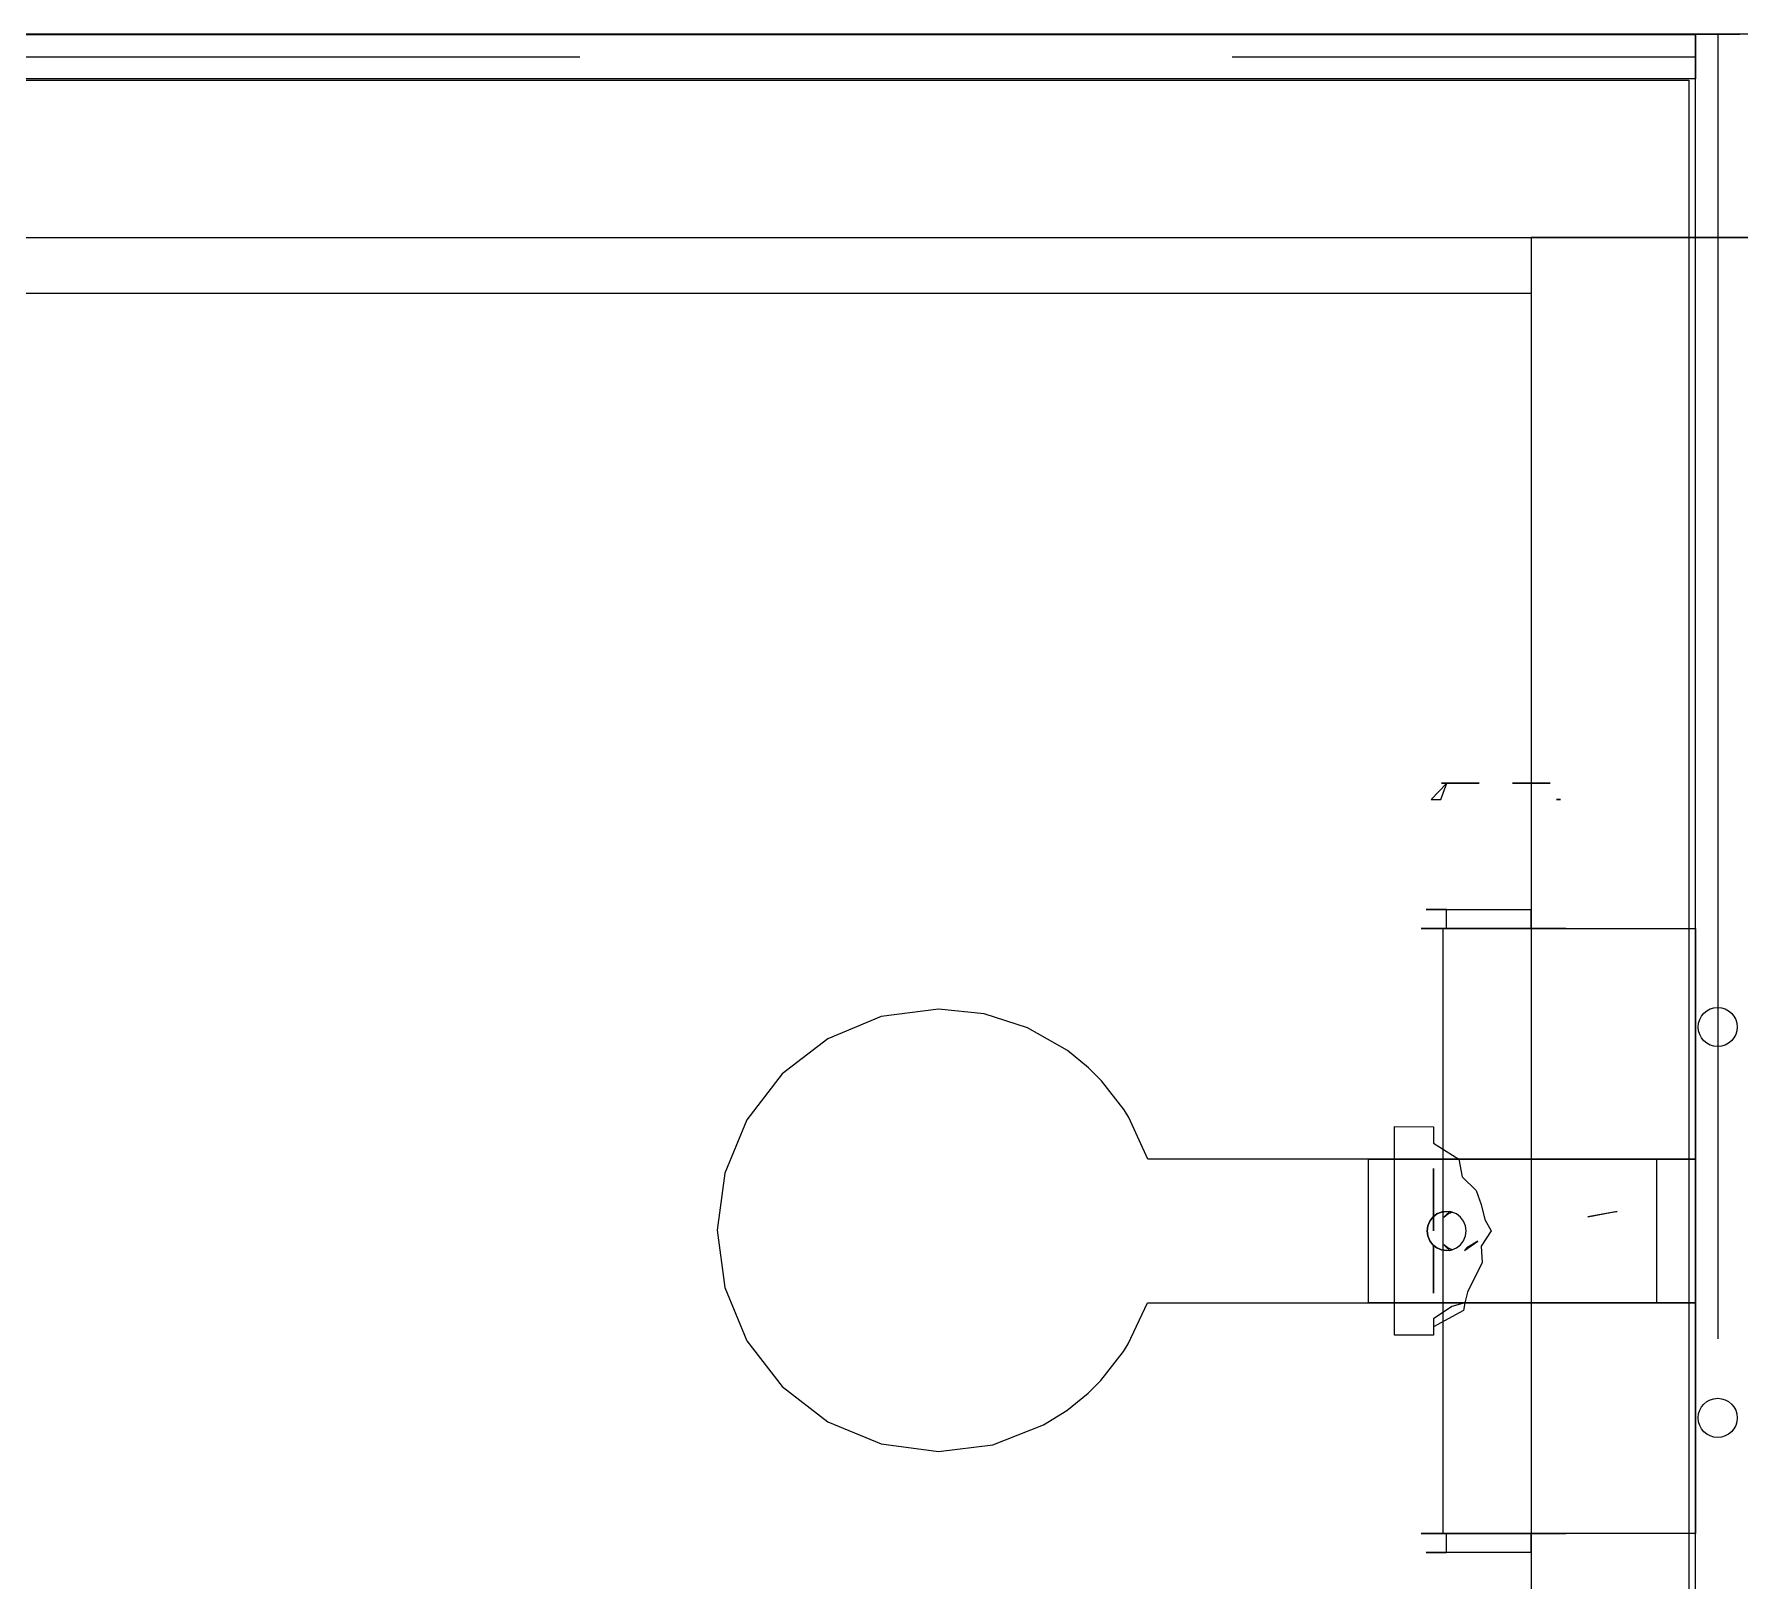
# Model space of a CAD drawing. Extents: x -23.2 to 18.8, y -18.4 to 11.3.
# Drawn here: x -2.96 to -2.307, y -1.891 to -1.299 of the extents above; entities that cross this region are included whole.
import ezdxf

# ---------------------------------------------------------------- set-up
doc = ezdxf.new("R2010")
doc.units = 0
doc.linetypes.add('Dashed', pattern=[0.75, 0.5, -0.25])
for name, color, linetype in [('EJE_MUROS', 8, 'Continuous'), ('FLOWTERMINAL', 8, 'Continuous'), ('LOSAS', 3, 'Continuous'), ('MUROS', 7, 'Continuous'), ('VIGAS', 5, 'Continuous')]:
    doc.layers.add(name, color=color, linetype=linetype)

msp = doc.modelspace()

# ---------------------------------------------------------------- linework, layer by layer
at = {"layer": 'EJE_MUROS', "linetype": 'Dashed'}
for p, q in [((-2.31509, -1.29858), (-2.31509, -4.24623)), ((-4.75116, -1.30724), (-2.32359, -1.30724))]:
    msp.add_line(p, q, dxfattribs=at)
at = {"layer": 'FLOWTERMINAL'}
for p, q in [((-2.4189, -1.58558, 4.71718), (-2.42487, -1.59186, 4.71108)), ((-2.4189, -1.58558, 4.71718), (-2.42487, -1.59186, 4.71108)), ((-2.4189, -1.58558, 4.71718), (-2.42487, -1.59186, 4.71108)), ((-2.4189, -1.58558, 4.71718), (-2.42487, -1.59186, 4.71108)), ((-2.42123, -1.59186, 4.72326), (-2.4189, -1.58558, 4.71718)), ((-2.42123, -1.59186, 4.72326), (-2.4189, -1.58558, 4.71718)), ((-2.42123, -1.59186, 4.72326), (-2.4189, -1.58558, 4.71718)), ((-2.42123, -1.59186, 4.72326), (-2.4189, -1.58558, 4.71718)), ((-2.41692, -1.58558, 4.69887), (-2.42088, -1.58558, 4.71108)), ((-2.42088, -1.58558, 4.71108), (-2.4189, -1.58558, 4.70497)), ((-2.4189, -1.58558, 4.70497), (-2.41692, -1.58558, 4.69887)), ((-2.41172, -1.58558, 4.72706), (-2.41692, -1.58558, 4.72329)), ((-2.41692, -1.58558, 4.72329), (-2.40653, -1.58558, 4.73083)), ((-2.40653, -1.58558, 4.73083), (-2.41172, -1.58558, 4.72706)), ((-2.39369, -1.58558, 4.69132), (-2.3885, -1.58558, 4.69509)), ((-2.3833, -1.58558, 4.69887), (-2.39369, -1.58558, 4.69132)), ((-2.3885, -1.58558, 4.69509), (-2.3833, -1.58558, 4.69887)), ((-2.37934, -1.58558, 4.71108), (-2.3833, -1.58558, 4.69887)), ((-2.3833, -1.58558, 4.69887), (-2.38132, -1.58558, 4.70497)), ((-2.38132, -1.58558, 4.70497), (-2.37934, -1.58558, 4.71108)), ((-2.42487, -1.59186, 4.71108), (-2.42338, -1.59186, 4.71954)), ((-2.42487, -1.59186, 4.71108), (-2.42338, -1.59186, 4.71954)), ((-2.42487, -1.59186, 4.71108), (-2.42338, -1.59186, 4.71954)), ((-2.42487, -1.59186, 4.71108), (-2.42338, -1.59186, 4.71954)), ((-2.42338, -1.59186, 4.71954), (-2.42123, -1.59186, 4.72326)), ((-2.42338, -1.59186, 4.71954), (-2.42123, -1.59186, 4.72326)), ((-2.42338, -1.59186, 4.71954), (-2.42123, -1.59186, 4.72326)), ((-2.42338, -1.59186, 4.71954), (-2.42123, -1.59186, 4.72326)), ((-2.37633, -1.59186, 4.70553), (-2.37684, -1.59186, 4.70261)), ((-2.37684, -1.59186, 4.70261), (-2.3761, -1.59186, 4.70684)), ((-2.37535, -1.59186, 4.71108), (-2.37633, -1.59186, 4.70553)), ((-2.3761, -1.59186, 4.70684), (-2.37535, -1.59186, 4.71108)), ((-2.42596, -1.63402, 4.70415), (-2.42687, -1.63402, 4.71108)), ((-2.42687, -1.63402, 4.71108), (-2.42596, -1.63402, 4.718)), ((-2.42596, -1.63402, 4.70415), (-2.42687, -1.63402, 4.71108)), ((-2.42687, -1.63402, 4.71108), (-2.42596, -1.63402, 4.718)), ((-2.42328, -1.63402, 4.6977), (-2.42596, -1.63402, 4.70415)), ((-2.42596, -1.63402, 4.718), (-2.42328, -1.63402, 4.72446)), ((-2.42328, -1.63402, 4.6977), (-2.42596, -1.63402, 4.70415)), ((-2.42596, -1.63402, 4.718), (-2.42328, -1.63402, 4.72446)), ((-2.41903, -1.63402, 4.69215), (-2.42328, -1.63402, 4.6977)), ((-2.42328, -1.63402, 4.72446), (-2.41903, -1.63402, 4.73)), ((-2.41903, -1.63402, 4.69215), (-2.42328, -1.63402, 4.6977)), ((-2.42328, -1.63402, 4.72446), (-2.41903, -1.63402, 4.73)), ((-2.41903, -1.63402, 4.73), (-2.41349, -1.63402, 4.73425)), ((-2.41903, -1.64132, 4.69215), (-2.41903, -1.63402, 4.69215)), ((-2.41903, -1.64132, 4.69215), (-2.41903, -1.63402, 4.69215)), ((-2.41903, -1.63402, 4.73), (-2.41349, -1.63402, 4.73425)), ((-2.41349, -1.63402, 4.73425), (-2.40703, -1.63402, 4.73692)), ((-2.41349, -1.63402, 4.73425), (-2.40703, -1.63402, 4.73692)), ((-2.40703, -1.63402, 4.73692), (-2.40011, -1.63402, 4.73784)), ((-2.40703, -1.63402, 4.73692), (-2.40011, -1.63402, 4.73784)), ((-2.40011, -1.63402, 4.73784), (-2.39318, -1.63402, 4.73692)), ((-2.40011, -1.63402, 4.73784), (-2.39318, -1.63402, 4.73692)), ((-2.39318, -1.63402, 4.73692), (-2.38673, -1.63402, 4.73425)), ((-2.39318, -1.63402, 4.73692), (-2.38673, -1.63402, 4.73425)), ((-2.38673, -1.63402, 4.73425), (-2.38673, -1.64132, 4.73425)), ((-2.38673, -1.63402, 4.73425), (-2.38673, -1.64132, 4.73425)), ((-2.42772, -1.64132, 4.70368), (-2.42869, -1.64132, 4.71108)), ((-2.42869, -1.64132, 4.71108), (-2.42772, -1.64132, 4.71847)), ((-2.42772, -1.64132, 4.70368), (-2.42869, -1.64132, 4.71108)), ((-2.42869, -1.64132, 4.71108), (-2.42772, -1.64132, 4.71847)), ((-2.42486, -1.64132, 4.69678), (-2.42772, -1.64132, 4.70368)), ((-2.42772, -1.64132, 4.71847), (-2.42486, -1.64132, 4.72537)), ((-2.42486, -1.64132, 4.69678), (-2.42772, -1.64132, 4.70368)), ((-2.42772, -1.64132, 4.71847), (-2.42486, -1.64132, 4.72537)), ((-2.42687, -1.64132, 4.71108), (-2.42596, -1.64132, 4.70415)), ((-2.42596, -1.64132, 4.718), (-2.42687, -1.64132, 4.71108)), ((-2.42596, -1.64132, 4.70415), (-2.42328, -1.64132, 4.6977)), ((-2.42328, -1.64132, 4.72446), (-2.42596, -1.64132, 4.718)), ((-2.42032, -1.64132, 4.69086), (-2.42486, -1.64132, 4.69678)), ((-2.42486, -1.64132, 4.72537), (-2.42032, -1.64132, 4.73129)), ((-2.42032, -1.64132, 4.69086), (-2.42486, -1.64132, 4.69678)), ((-2.42486, -1.64132, 4.72537), (-2.42032, -1.64132, 4.73129)), ((-2.42328, -1.64132, 4.6977), (-2.41903, -1.64132, 4.69215)), ((-2.41903, -1.64132, 4.73), (-2.42328, -1.64132, 4.72446)), ((-2.42032, -1.87321, 4.69086), (-2.42032, -1.64132, 4.69086)), ((-2.42032, -1.64132, 4.73129), (-2.4144, -1.64132, 4.73583)), ((-2.42032, -1.87321, 4.69086), (-2.42032, -1.64132, 4.69086)), ((-2.42032, -1.64132, 4.73129), (-2.4144, -1.64132, 4.73583)), ((-2.41349, -1.64132, 4.6879), (-2.41903, -1.64132, 4.69215)), ((-2.41349, -1.64132, 4.73425), (-2.41903, -1.64132, 4.73)), ((-2.4144, -1.64132, 4.73583), (-2.40751, -1.64132, 4.73869)), ((-2.4144, -1.64132, 4.73583), (-2.40751, -1.64132, 4.73869)), ((-2.40703, -1.64132, 4.68523), (-2.41349, -1.64132, 4.6879)), ((-2.40703, -1.64132, 4.73692), (-2.41349, -1.64132, 4.73425)), ((-2.40751, -1.64132, 4.73869), (-2.40011, -1.64132, 4.73966)), ((-2.40751, -1.64132, 4.73869), (-2.40011, -1.64132, 4.73966)), ((-2.40011, -1.64132, 4.68432), (-2.40703, -1.64132, 4.68523)), ((-2.40011, -1.64132, 4.73784), (-2.40703, -1.64132, 4.73692)), ((-2.40011, -1.64132, 4.73966), (-2.32359, -1.64132, 4.73966)), ((-2.40011, -1.64132, 4.73966), (-2.32359, -1.64132, 4.73966)), ((-2.39318, -1.64132, 4.68523), (-2.40011, -1.64132, 4.68432)), ((-2.39318, -1.64132, 4.73692), (-2.40011, -1.64132, 4.73784)), ((-2.38673, -1.64132, 4.6879), (-2.39318, -1.64132, 4.68523)), ((-2.38673, -1.64132, 4.73425), (-2.39318, -1.64132, 4.73692)), ((-2.38673, -1.64132, 4.73425), (-2.38119, -1.64132, 4.73)), ((-2.38119, -1.64132, 4.69215), (-2.38673, -1.64132, 4.6879)), ((-2.38119, -1.64132, 4.73), (-2.37694, -1.64132, 4.72446)), ((-2.37694, -1.64132, 4.6977), (-2.38119, -1.64132, 4.69215)), ((-2.37694, -1.64132, 4.72446), (-2.37426, -1.64132, 4.718)), ((-2.37426, -1.64132, 4.70415), (-2.37694, -1.64132, 4.6977)), ((-2.37426, -1.64132, 4.718), (-2.37335, -1.64132, 4.71108)), ((-2.37335, -1.64132, 4.71108), (-2.37426, -1.64132, 4.70415)), ((-2.32359, -1.64132, 4.68249), (-2.32359, -1.72974, 4.68249)), ((-2.32359, -1.64132, 4.68249), (-2.32359, -1.72974, 4.68249)), ((-2.61369, -1.67221, 5.60113), (-2.63563, -1.6751, 5.60113)), ((-2.59622, -1.67403, 5.60113), (-2.61369, -1.67221, 5.60113)), ((-2.63563, -1.6751, 5.60113), (-2.65607, -1.68357, 5.60113)), ((-2.57953, -1.6794, 5.60113), (-2.59622, -1.67403, 5.60113)), ((-2.5643, -1.68809, 5.60113), (-2.57953, -1.6794, 5.60113)), ((-2.65607, -1.68357, 5.60113), (-2.67363, -1.69704, 5.60113)), ((-2.55614, -1.69474, 5.61613), (-2.5643, -1.68809, 5.60113)), ((-2.67363, -1.69704, 5.60113), (-2.6871, -1.7146, 5.60113)), ((-2.55118, -1.69972, 5.60113), (-2.55614, -1.69474, 5.61613)), ((-2.54259, -1.71082, 5.61613), (-2.55118, -1.69972, 5.60113)), ((-2.54074, -1.7138, 5.60113), (-2.54259, -1.71082, 5.61613)), ((-2.6871, -1.7146, 5.60113), (-2.69557, -1.73504, 5.60113)), ((-2.53342, -1.72974, 5.61613), (-2.54074, -1.7138, 5.60113)), ((-2.43894, -1.71724, 4.57694), (-2.42394, -1.71733, 4.57974)), ((-2.43894, -1.71992, 4.58694), (-2.43894, -1.71724, 4.57694)), ((-2.43894, -1.71724, 4.57694), (-2.42394, -1.71733, 4.57974)), ((-2.43894, -1.71992, 4.58694), (-2.43894, -1.71724, 4.57694)), ((-2.42394, -1.71733, 4.57974), (-2.42394, -1.72045, 4.58914)), ((-2.42394, -1.71733, 4.57974), (-2.42394, -1.72045, 4.58914)), ((-2.43894, -1.72259, 4.59694), (-2.43894, -1.71992, 4.58694)), ((-2.43894, -1.72259, 4.59694), (-2.43894, -1.71992, 4.58694)), ((-2.43894, -1.72992, 4.60426), (-2.43894, -1.72259, 4.59694)), ((-2.43894, -1.72992, 4.60426), (-2.43894, -1.72259, 4.59694)), ((-2.42394, -1.72045, 4.58914), (-2.42394, -1.72357, 4.59854)), ((-2.42394, -1.72045, 4.58914), (-2.42394, -1.72357, 4.59854)), ((-2.42394, -1.72357, 4.59854), (-2.41423, -1.72977, 4.59631)), ((-2.42394, -1.72357, 4.59854), (-2.41423, -1.72977, 4.59631)), ((-2.39373, -1.72974, 5.60113), (-2.53342, -1.72974, 5.60113)), ((-2.44894, -1.78474, 4.34), (-2.44894, -1.72974, 4.34)), ((-2.44894, -1.72974, 4.34), (-2.37366, -1.72974, 4.34)), ((-2.44894, -1.78474, 4.34), (-2.44894, -1.72974, 4.34)), ((-2.44894, -1.72974, 4.34), (-2.37366, -1.72974, 4.34)), ((-2.43894, -1.73724, 4.61158), (-2.43894, -1.72992, 4.60426)), ((-2.43894, -1.73724, 4.61158), (-2.43894, -1.72992, 4.60426)), ((-2.41423, -1.72977, 4.59631), (-2.41297, -1.73651, 4.60194)), ((-2.41423, -1.72977, 4.59631), (-2.41297, -1.73651, 4.60194)), ((-2.38268, -1.72974, 5.59893), (-2.39373, -1.72974, 5.60113)), ((-2.37787, -1.72974, 5.61297), (-2.39373, -1.72974, 5.61613)), ((-2.39373, -1.72974, 5.61613), (-2.36689, -1.72974, 5.61079)), ((-2.37787, -1.72974, 5.61297), (-2.39373, -1.72974, 5.61613)), ((-2.39373, -1.72974, 5.61613), (-2.36689, -1.72974, 5.61079)), ((-2.37263, -1.72974, 5.59693), (-2.38268, -1.72974, 5.59893)), ((-2.36689, -1.72974, 5.61079), (-2.37787, -1.72974, 5.61297)), ((-2.36689, -1.72974, 5.61079), (-2.37787, -1.72974, 5.61297)), ((-2.37366, -1.72974, 4.34), (-2.3545, -1.72974, 4.34381)), ((-2.35613, -1.72974, 4.3597), (-2.37366, -1.72974, 4.355)), ((-2.37366, -1.72974, 4.355), (-2.3649, -1.72974, 4.35735)), ((-2.37366, -1.72974, 4.34), (-2.3545, -1.72974, 4.34381)), ((-2.36368, -1.72974, 5.59095), (-2.37263, -1.72974, 5.59693)), ((-2.3649, -1.72974, 4.35735), (-2.35613, -1.72974, 4.3597)), ((-2.35474, -1.72974, 5.58498), (-2.36368, -1.72974, 5.59095)), ((-2.34329, -1.72974, 4.37253), (-2.35613, -1.72974, 4.3597)), ((-2.35613, -1.72974, 4.3597), (-2.34971, -1.72974, 4.36612)), ((-2.34877, -1.72974, 5.57604), (-2.35474, -1.72974, 5.58498)), ((-2.3545, -1.72974, 4.34381), (-2.33826, -1.72974, 4.35466)), ((-2.3545, -1.72974, 4.34381), (-2.33826, -1.72974, 4.35466)), ((-2.34971, -1.72974, 4.36612), (-2.34329, -1.72974, 4.37253)), ((-2.34279, -1.72974, 5.56709), (-2.34877, -1.72974, 5.57604)), ((-2.34069, -1.72974, 5.55654), (-2.34279, -1.72974, 5.56709)), ((-2.33859, -1.72974, 5.546), (-2.34069, -1.72974, 5.55654)), ((-2.32359, -1.72974, 4.68249), (-2.33859, -1.72974, 4.68249)), ((-2.33859, -1.72974, 4.68249), (-2.33859, -1.78474, 4.68249)), ((-2.32359, -1.72974, 4.68249), (-2.33859, -1.72974, 4.68249)), ((-2.33859, -1.72974, 4.68249), (-2.33859, -1.78474, 4.68249)), ((-2.32359, -1.72974, 4.73966), (-2.33859, -1.72974, 4.73966)), ((-2.33826, -1.72974, 4.35466), (-2.32741, -1.72974, 4.37091)), ((-2.33826, -1.72974, 4.35466), (-2.32741, -1.72974, 4.37091)), ((-2.32741, -1.72974, 4.37091), (-2.32359, -1.72974, 4.39007)), ((-2.32741, -1.72974, 4.37091), (-2.32359, -1.72974, 4.39007)), ((-2.32359, -1.72974, 4.39007), (-2.32359, -1.75724, 4.39007)), ((-2.32359, -1.72974, 4.39007), (-2.32359, -1.75724, 4.39007)), ((-2.32359, -1.78474, 5.546), (-2.32359, -1.72974, 5.546)), ((-2.69557, -1.73504, 5.60113), (-2.69846, -1.75698, 5.60113)), ((-2.43894, -1.74724, 4.61426), (-2.43894, -1.73724, 4.61158)), ((-2.43894, -1.74724, 4.61426), (-2.43894, -1.73724, 4.61158)), ((-2.42394, -1.73333, 4.54487), (-2.42394, -1.74249, 4.5411)), ((-2.42394, -1.74496, 4.54009), (-2.42394, -1.73333, 4.54487)), ((-2.42394, -1.73805, 4.61204), (-2.42394, -1.74492, 4.6138)), ((-2.42394, -1.74764, 4.61449), (-2.42394, -1.73805, 4.61204)), ((-2.41297, -1.73651, 4.60194), (-2.40769, -1.74174, 4.59852)), ((-2.41297, -1.73651, 4.60194), (-2.40769, -1.74174, 4.59852)), ((-2.42394, -1.74249, 4.5411), (-2.42394, -1.75165, 4.53733)), ((-2.42394, -1.74492, 4.6138), (-2.42394, -1.75724, 4.61694)), ((-2.42394, -1.7483, 4.53871), (-2.42394, -1.74496, 4.54009)), ((-2.40769, -1.74174, 4.59852), (-2.40567, -1.74711, 4.59827)), ((-2.40769, -1.74174, 4.59852), (-2.40567, -1.74711, 4.59827)), ((-2.43894, -1.75724, 4.61694), (-2.43894, -1.74724, 4.61426)), ((-2.43894, -1.75724, 4.61694), (-2.43894, -1.74724, 4.61426)), ((-2.42394, -1.75165, 4.53733), (-2.425, -1.75281, 4.53719)), ((-2.42425, -1.75193, 4.04497), (-2.42269, -1.75074, 4.04498)), ((-2.42269, -1.75074, 4.34), (-2.42425, -1.75193, 4.34)), ((-2.42425, -1.75193, 4.04497), (-2.42269, -1.75074, 4.04498)), ((-2.42269, -1.75074, 4.34), (-2.42425, -1.75193, 4.34)), ((-2.42394, -1.75724, 4.61694), (-2.42394, -1.74764, 4.61449)), ((-2.42394, -1.74997, 4.53802), (-2.42394, -1.7483, 4.53871)), ((-2.42394, -1.75165, 4.53733), (-2.42394, -1.74997, 4.53802)), ((-2.4224, -1.75058, 4.5383), (-2.42394, -1.75165, 4.53733)), ((-2.42269, -1.75074, 4.04498), (-2.42088, -1.74999, 4.04499)), ((-2.42088, -1.74999, 4.34), (-2.42269, -1.75074, 4.34)), ((-2.42269, -1.75074, 4.04498), (-2.42088, -1.74999, 4.04499)), ((-2.42088, -1.74999, 4.34), (-2.42269, -1.75074, 4.34)), ((-2.4207, -1.74994, 4.53938), (-2.4224, -1.75058, 4.5383)), ((-2.42088, -1.74999, 4.04499), (-2.41894, -1.74974, 4.045)), ((-2.41894, -1.74974, 4.34), (-2.42088, -1.74999, 4.34)), ((-2.42088, -1.74999, 4.04499), (-2.41894, -1.74974, 4.045)), ((-2.41894, -1.74974, 4.34), (-2.42088, -1.74999, 4.34)), ((-2.41894, -1.74974, 4.54054), (-2.4207, -1.74994, 4.53938)), ((-2.41787, -1.74974, 4.02723), (-2.42008, -1.75193, 4.00851)), ((-2.42008, -1.75193, 4.00851), (-2.41856, -1.75074, 4.00886)), ((-2.417, -1.74999, 4.355), (-2.41894, -1.74974, 4.355)), ((-2.41856, -1.75074, 4.00886), (-2.41679, -1.74999, 4.00925)), ((-2.41679, -1.74999, 4.00925), (-2.41787, -1.74974, 4.02723)), ((-2.41519, -1.75074, 4.355), (-2.417, -1.74999, 4.355)), ((-2.41364, -1.75193, 4.355), (-2.41519, -1.75074, 4.355)), ((-2.40567, -1.74711, 4.59827), (-2.40438, -1.75285, 4.5979)), ((-2.40567, -1.74711, 4.59827), (-2.40438, -1.75285, 4.5979)), ((-2.35367, -1.74974, 4.01697), (-2.3649, -1.75188, 4.00601)), ((-2.3649, -1.75188, 4.00601), (-2.35551, -1.74999, 4.0176)), ((-2.35551, -1.74999, 4.0176), (-2.35367, -1.74974, 4.01697)), ((-2.69846, -1.75698, 5.60113), (-2.69557, -1.77892, 5.60113)), ((-2.43894, -1.76724, 4.61426), (-2.43894, -1.75724, 4.61694)), ((-2.43894, -1.76724, 4.61426), (-2.43894, -1.75724, 4.61694)), ((-2.42644, -1.75724, 4.04495), (-2.42619, -1.75529, 4.04495)), ((-2.42619, -1.75529, 4.34), (-2.42644, -1.75724, 4.34)), ((-2.42644, -1.75724, 4.04495), (-2.42619, -1.75529, 4.04495)), ((-2.42619, -1.75529, 4.34), (-2.42644, -1.75724, 4.34)), ((-2.42628, -1.75567, 4.53697), (-2.42644, -1.75724, 4.53694)), ((-2.42619, -1.75918, 4.04495), (-2.42644, -1.75724, 4.04495)), ((-2.42644, -1.75724, 4.34), (-2.42619, -1.75918, 4.34)), ((-2.42619, -1.75918, 4.04495), (-2.42644, -1.75724, 4.04495)), ((-2.42644, -1.75724, 4.34), (-2.42619, -1.75918, 4.34)), ((-2.42644, -1.75724, 4.53694), (-2.42628, -1.7588, 4.53697)), ((-2.42579, -1.75417, 4.53706), (-2.42628, -1.75567, 4.53697)), ((-2.42619, -1.75529, 4.04495), (-2.42544, -1.75349, 4.04496)), ((-2.42544, -1.75349, 4.34), (-2.42619, -1.75529, 4.34)), ((-2.42619, -1.75529, 4.04495), (-2.42544, -1.75349, 4.04496)), ((-2.42544, -1.75349, 4.34), (-2.42619, -1.75529, 4.34)), ((-2.425, -1.75281, 4.53719), (-2.42579, -1.75417, 4.53706)), ((-2.42544, -1.75349, 4.04496), (-2.42425, -1.75193, 4.04497)), ((-2.42425, -1.75193, 4.34), (-2.42544, -1.75349, 4.34)), ((-2.42544, -1.75349, 4.04496), (-2.42425, -1.75193, 4.04497)), ((-2.42425, -1.75193, 4.34), (-2.42544, -1.75349, 4.34)), ((-2.41245, -1.75349, 4.355), (-2.41364, -1.75193, 4.355)), ((-2.4117, -1.75529, 4.355), (-2.41245, -1.75349, 4.355)), ((-2.41144, -1.75724, 4.355), (-2.4117, -1.75529, 4.355)), ((-2.4117, -1.75918, 4.355), (-2.41144, -1.75724, 4.355)), ((-2.40196, -1.75724, 4.59315), (-2.40574, -1.76303, 4.59994)), ((-2.40196, -1.75724, 4.59315), (-2.40574, -1.76303, 4.59994)), ((-2.40438, -1.75285, 4.5979), (-2.40196, -1.75724, 4.59315)), ((-2.40438, -1.75285, 4.5979), (-2.40196, -1.75724, 4.59315)), ((-2.32359, -1.75724, 4.39007), (-2.32359, -1.78474, 4.39007)), ((-2.32359, -1.75724, 4.39007), (-2.32359, -1.78474, 4.39007)), ((-2.42628, -1.7588, 4.53697), (-2.42579, -1.7603, 4.53706)), ((-2.42544, -1.76099, 4.04496), (-2.42619, -1.75918, 4.04495)), ((-2.42619, -1.75918, 4.34), (-2.42544, -1.76099, 4.34)), ((-2.42544, -1.76099, 4.04496), (-2.42619, -1.75918, 4.04495)), ((-2.42619, -1.75918, 4.34), (-2.42544, -1.76099, 4.34)), ((-2.42579, -1.7603, 4.53706), (-2.425, -1.76166, 4.53719)), ((-2.42425, -1.76254, 4.04497), (-2.42544, -1.76099, 4.04496)), ((-2.42544, -1.76099, 4.34), (-2.42425, -1.76254, 4.34)), ((-2.42425, -1.76254, 4.04497), (-2.42544, -1.76099, 4.04496)), ((-2.42544, -1.76099, 4.34), (-2.42425, -1.76254, 4.34)), ((-2.425, -1.76166, 4.53719), (-2.42394, -1.76283, 4.53733)), ((-2.42269, -1.76373, 4.04498), (-2.42425, -1.76254, 4.04497)), ((-2.42425, -1.76254, 4.34), (-2.42269, -1.76373, 4.34)), ((-2.42269, -1.76373, 4.04498), (-2.42425, -1.76254, 4.04497)), ((-2.42425, -1.76254, 4.34), (-2.42269, -1.76373, 4.34)), ((-2.42394, -1.76283, 4.53733), (-2.42394, -1.77198, 4.5411)), ((-2.42394, -1.7645, 4.53802), (-2.42394, -1.76283, 4.53733)), ((-2.42394, -1.76283, 4.53733), (-2.4224, -1.76389, 4.5383)), ((-2.42394, -1.76283, 4.53733), (-2.42394, -1.77198, 4.5411)), ((-2.42394, -1.7645, 4.53802), (-2.42394, -1.76283, 4.53733)), ((-2.42394, -1.76617, 4.53871), (-2.42394, -1.7645, 4.53802)), ((-2.42394, -1.76617, 4.53871), (-2.42394, -1.7645, 4.53802)), ((-2.42088, -1.76448, 4.04499), (-2.42269, -1.76373, 4.04498)), ((-2.42269, -1.76373, 4.34), (-2.42088, -1.76448, 4.34)), ((-2.42088, -1.76448, 4.04499), (-2.42269, -1.76373, 4.04498)), ((-2.42269, -1.76373, 4.34), (-2.42088, -1.76448, 4.34)), ((-2.4224, -1.76389, 4.5383), (-2.4207, -1.76453, 4.53938)), ((-2.41894, -1.76474, 4.045), (-2.42088, -1.76448, 4.04499)), ((-2.42088, -1.76448, 4.34), (-2.41894, -1.76474, 4.34)), ((-2.41894, -1.76474, 4.045), (-2.42088, -1.76448, 4.04499)), ((-2.42088, -1.76448, 4.34), (-2.41894, -1.76474, 4.34)), ((-2.4207, -1.76453, 4.53938), (-2.41894, -1.76474, 4.54054)), ((-2.41856, -1.76373, 4.00886), (-2.42008, -1.76254, 4.00851)), ((-2.42008, -1.76254, 4.00851), (-2.41787, -1.76474, 4.02723)), ((-2.41856, -1.76373, 4.00886), (-2.42008, -1.76254, 4.00851)), ((-2.42008, -1.76254, 4.00851), (-2.41787, -1.76474, 4.02723)), ((-2.41856, -1.76373, 4.00886), (-2.42008, -1.76254, 4.00851)), ((-2.42008, -1.76254, 4.00851), (-2.41787, -1.76474, 4.02723)), ((-2.41856, -1.76373, 4.00886), (-2.42008, -1.76254, 4.00851)), ((-2.42008, -1.76254, 4.00851), (-2.41787, -1.76474, 4.02723)), ((-2.41894, -1.76474, 4.355), (-2.417, -1.76448, 4.355)), ((-2.41679, -1.76448, 4.00925), (-2.41856, -1.76373, 4.00886)), ((-2.41679, -1.76448, 4.00925), (-2.41856, -1.76373, 4.00886)), ((-2.41679, -1.76448, 4.00925), (-2.41856, -1.76373, 4.00886)), ((-2.41679, -1.76448, 4.00925), (-2.41856, -1.76373, 4.00886)), ((-2.41787, -1.76474, 4.02723), (-2.41679, -1.76448, 4.00925)), ((-2.41787, -1.76474, 4.02723), (-2.41679, -1.76448, 4.00925)), ((-2.41787, -1.76474, 4.02723), (-2.41679, -1.76448, 4.00925)), ((-2.41787, -1.76474, 4.02723), (-2.41679, -1.76448, 4.00925)), ((-2.417, -1.76448, 4.355), (-2.41519, -1.76373, 4.355)), ((-2.41519, -1.76373, 4.355), (-2.41364, -1.76254, 4.355)), ((-2.41364, -1.76254, 4.355), (-2.41245, -1.76099, 4.355)), ((-2.41245, -1.76099, 4.355), (-2.4117, -1.75918, 4.355)), ((-2.4121, -1.76474, 4.00434), (-2.407, -1.76115, 4.00617)), ((-2.41124, -1.76373, 4.0105), (-2.4121, -1.76474, 4.00434)), ((-2.407, -1.76115, 4.00617), (-2.41124, -1.76373, 4.0105)), ((-2.40574, -1.76303, 4.59994), (-2.40535, -1.76939, 4.59657)), ((-2.40574, -1.76303, 4.59994), (-2.40535, -1.76939, 4.59657)), ((-2.43894, -1.77724, 4.61158), (-2.43894, -1.76724, 4.61426)), ((-2.43894, -1.77724, 4.61158), (-2.43894, -1.76724, 4.61426)), ((-2.42394, -1.76951, 4.54009), (-2.42394, -1.76617, 4.53871)), ((-2.42394, -1.76951, 4.54009), (-2.42394, -1.76617, 4.53871)), ((-2.42394, -1.78114, 4.54487), (-2.42394, -1.76951, 4.54009)), ((-2.42394, -1.78114, 4.54487), (-2.42394, -1.76951, 4.54009)), ((-2.40535, -1.76939, 4.59657), (-2.41103, -1.78068, 4.59652)), ((-2.40535, -1.76939, 4.59657), (-2.41103, -1.78068, 4.59652)), ((-2.43894, -1.78456, 4.60426), (-2.43894, -1.77724, 4.61158)), ((-2.43894, -1.78456, 4.60426), (-2.43894, -1.77724, 4.61158)), ((-2.42394, -1.77198, 4.5411), (-2.42394, -1.78114, 4.54487)), ((-2.42394, -1.77198, 4.5411), (-2.42394, -1.78114, 4.54487)), ((-2.69557, -1.77892, 5.60113), (-2.6871, -1.79936, 5.60113)), ((-2.41103, -1.78068, 4.59652), (-2.41196, -1.78479, 4.5922)), ((-2.41103, -1.78068, 4.59652), (-2.41196, -1.78479, 4.5922)), ((-2.54097, -1.80055, 5.61613), (-2.53359, -1.78474, 5.61613)), ((-2.53359, -1.78474, 5.60113), (-2.39373, -1.78474, 5.60113)), ((-2.37366, -1.78474, 4.355), (-2.44894, -1.78474, 4.355)), ((-2.37366, -1.78474, 4.355), (-2.44894, -1.78474, 4.355)), ((-2.43894, -1.79188, 4.59694), (-2.43894, -1.78456, 4.60426)), ((-2.43894, -1.79188, 4.59694), (-2.43894, -1.78456, 4.60426)), ((-2.41698, -1.78624, 4.59794), (-2.42394, -1.7909, 4.59854)), ((-2.4125, -1.7877, 4.58684), (-2.42394, -1.79402, 4.58914)), ((-2.42394, -1.7909, 4.59854), (-2.42394, -1.79402, 4.58914)), ((-2.41196, -1.78479, 4.5922), (-2.41698, -1.78624, 4.59794)), ((-2.41196, -1.78479, 4.5922), (-2.4125, -1.7877, 4.58684)), ((-2.39373, -1.78474, 5.60113), (-2.38318, -1.78474, 5.59903)), ((-2.36689, -1.78474, 5.61079), (-2.39373, -1.78474, 5.61613)), ((-2.39373, -1.78474, 5.61613), (-2.38031, -1.78474, 5.61346)), ((-2.38318, -1.78474, 5.59903), (-2.37263, -1.78474, 5.59693)), ((-2.38031, -1.78474, 5.61346), (-2.36689, -1.78474, 5.61079)), ((-2.35613, -1.78474, 4.3597), (-2.37366, -1.78474, 4.355)), ((-2.35613, -1.78474, 4.3597), (-2.37366, -1.78474, 4.355)), ((-2.36408, -1.78474, 4.34191), (-2.37366, -1.78474, 4.34)), ((-2.37366, -1.78474, 4.34), (-2.3545, -1.78474, 4.34381)), ((-2.37263, -1.78474, 5.59693), (-2.36368, -1.78474, 5.59095)), ((-2.3545, -1.78474, 4.34381), (-2.36408, -1.78474, 4.34191)), ((-2.36368, -1.78474, 5.59095), (-2.35474, -1.78474, 5.58498)), ((-2.34329, -1.78474, 4.37253), (-2.35613, -1.78474, 4.3597)), ((-2.34329, -1.78474, 4.37253), (-2.35613, -1.78474, 4.3597)), ((-2.35474, -1.78474, 5.58498), (-2.34877, -1.78474, 5.57604)), ((-2.34877, -1.78474, 5.57604), (-2.34279, -1.78474, 5.56709)), ((-2.32893, -1.78474, 5.57283), (-2.34414, -1.78474, 5.59559)), ((-2.34414, -1.78474, 5.59559), (-2.33653, -1.78474, 5.58421)), ((-2.33859, -1.78474, 4.39007), (-2.34329, -1.78474, 4.37253)), ((-2.34094, -1.78474, 4.3813), (-2.34329, -1.78474, 4.37253)), ((-2.34279, -1.78474, 5.56709), (-2.34069, -1.78474, 5.55654)), ((-2.33859, -1.78474, 4.39007), (-2.34094, -1.78474, 4.3813)), ((-2.34069, -1.78474, 5.55654), (-2.33859, -1.78474, 5.546)), ((-2.33859, -1.78474, 4.73966), (-2.32359, -1.78474, 4.73966)), ((-2.33826, -1.78474, 4.35466), (-2.32741, -1.78474, 4.37091)), ((-2.33283, -1.78474, 4.36279), (-2.33826, -1.78474, 4.35466)), ((-2.33653, -1.78474, 5.58421), (-2.32893, -1.78474, 5.57283)), ((-2.32741, -1.78474, 4.37091), (-2.33283, -1.78474, 4.36279)), ((-2.3255, -1.78474, 4.38049), (-2.32741, -1.78474, 4.37091)), ((-2.32741, -1.78474, 4.37091), (-2.32359, -1.78474, 4.39007)), ((-2.32359, -1.78474, 4.39007), (-2.3255, -1.78474, 4.38049)), ((-2.32359, -1.78474, 4.68249), (-2.32359, -1.87321, 4.68249)), ((-2.32359, -1.78474, 4.68249), (-2.32359, -1.87321, 4.68249)), ((-2.43894, -1.79456, 4.58694), (-2.43894, -1.79188, 4.59694)), ((-2.43894, -1.79456, 4.58694), (-2.43894, -1.79188, 4.59694)), ((-2.43894, -1.79724, 4.57694), (-2.43894, -1.79456, 4.58694)), ((-2.43894, -1.79724, 4.57694), (-2.43894, -1.79456, 4.58694)), ((-2.42394, -1.79714, 4.57974), (-2.43894, -1.79724, 4.57694)), ((-2.42394, -1.79714, 4.57974), (-2.43894, -1.79724, 4.57694)), ((-2.42394, -1.79402, 4.58914), (-2.42394, -1.79714, 4.57974)), ((-2.42394, -1.79402, 4.58914), (-2.42394, -1.79714, 4.57974)), ((-2.6871, -1.79936, 5.60113), (-2.67363, -1.81692, 5.60113)), ((-2.55143, -1.81451, 5.61613), (-2.54282, -1.8035, 5.60113)), ((-2.54282, -1.8035, 5.60113), (-2.54097, -1.80055, 5.61613)), ((-2.67363, -1.81692, 5.60113), (-2.65607, -1.83039, 5.60113)), ((-2.55637, -1.81944, 5.60113), (-2.55143, -1.81451, 5.61613)), ((-2.56452, -1.82603, 5.61613), (-2.55637, -1.81944, 5.60113)), ((-2.57342, -1.83157, 5.60113), (-2.56452, -1.82603, 5.61613)), ((-2.65607, -1.83039, 5.60113), (-2.63563, -1.83886, 5.60113)), ((-2.59292, -1.83917, 5.60113), (-2.57342, -1.83157, 5.60113)), ((-2.63563, -1.83886, 5.60113), (-2.61369, -1.84175, 5.60113)), ((-2.61369, -1.84175, 5.60113), (-2.59292, -1.83917, 5.60113)), ((-2.42772, -1.87321, 4.71847), (-2.42869, -1.87321, 4.71108)), ((-2.42869, -1.87321, 4.71108), (-2.42772, -1.87321, 4.70368)), ((-2.42772, -1.87321, 4.71847), (-2.42869, -1.87321, 4.71108)), ((-2.42869, -1.87321, 4.71108), (-2.42772, -1.87321, 4.70368)), ((-2.42486, -1.87321, 4.72537), (-2.42772, -1.87321, 4.71847)), ((-2.42772, -1.87321, 4.70368), (-2.42486, -1.87321, 4.69678)), ((-2.42486, -1.87321, 4.72537), (-2.42772, -1.87321, 4.71847)), ((-2.42772, -1.87321, 4.70368), (-2.42486, -1.87321, 4.69678)), ((-2.42596, -1.87321, 4.70415), (-2.42687, -1.87321, 4.71108)), ((-2.42687, -1.87321, 4.71108), (-2.42596, -1.87321, 4.718)), ((-2.42328, -1.87321, 4.6977), (-2.42596, -1.87321, 4.70415)), ((-2.42596, -1.87321, 4.718), (-2.42328, -1.87321, 4.72446)), ((-2.42032, -1.87321, 4.73129), (-2.42486, -1.87321, 4.72537)), ((-2.42486, -1.87321, 4.69678), (-2.42032, -1.87321, 4.69086)), ((-2.42032, -1.87321, 4.73129), (-2.42486, -1.87321, 4.72537)), ((-2.42486, -1.87321, 4.69678), (-2.42032, -1.87321, 4.69086)), ((-2.41903, -1.87321, 4.69215), (-2.42328, -1.87321, 4.6977)), ((-2.42328, -1.87321, 4.72446), (-2.41903, -1.87321, 4.73)), ((-2.4144, -1.87321, 4.73583), (-2.42032, -1.87321, 4.73129)), ((-2.4144, -1.87321, 4.73583), (-2.42032, -1.87321, 4.73129)), ((-2.41903, -1.88052, 4.69215), (-2.41903, -1.87321, 4.69215)), ((-2.41903, -1.87321, 4.69215), (-2.41349, -1.87321, 4.6879)), ((-2.41903, -1.88052, 4.69215), (-2.41903, -1.87321, 4.69215)), ((-2.41903, -1.87321, 4.73), (-2.41349, -1.87321, 4.73425)), ((-2.40751, -1.87321, 4.73869), (-2.4144, -1.87321, 4.73583)), ((-2.40751, -1.87321, 4.73869), (-2.4144, -1.87321, 4.73583)), ((-2.41349, -1.87321, 4.6879), (-2.40703, -1.87321, 4.68523)), ((-2.41349, -1.87321, 4.73425), (-2.40703, -1.87321, 4.73692)), ((-2.40011, -1.87321, 4.73966), (-2.40751, -1.87321, 4.73869)), ((-2.40011, -1.87321, 4.73966), (-2.40751, -1.87321, 4.73869)), ((-2.40703, -1.87321, 4.68523), (-2.40011, -1.87321, 4.68432)), ((-2.40703, -1.87321, 4.73692), (-2.40011, -1.87321, 4.73784)), ((-2.32359, -1.87321, 4.73966), (-2.40011, -1.87321, 4.73966)), ((-2.32359, -1.87321, 4.73966), (-2.40011, -1.87321, 4.73966)), ((-2.40011, -1.87321, 4.68432), (-2.39318, -1.87321, 4.68523)), ((-2.40011, -1.87321, 4.73784), (-2.39318, -1.87321, 4.73692)), ((-2.39318, -1.87321, 4.68523), (-2.38673, -1.87321, 4.6879)), ((-2.39318, -1.87321, 4.73692), (-2.38673, -1.87321, 4.73425)), ((-2.38673, -1.87321, 4.6879), (-2.38119, -1.87321, 4.69215)), ((-2.38119, -1.87321, 4.73), (-2.38673, -1.87321, 4.73425)), ((-2.38673, -1.87321, 4.73425), (-2.38673, -1.88052, 4.73425)), ((-2.38673, -1.87321, 4.73425), (-2.38673, -1.88052, 4.73425)), ((-2.38119, -1.87321, 4.69215), (-2.37694, -1.87321, 4.6977)), ((-2.37694, -1.87321, 4.72446), (-2.38119, -1.87321, 4.73)), ((-2.37694, -1.87321, 4.6977), (-2.37426, -1.87321, 4.70415)), ((-2.37426, -1.87321, 4.718), (-2.37694, -1.87321, 4.72446)), ((-2.37426, -1.87321, 4.70415), (-2.37335, -1.87321, 4.71108)), ((-2.37335, -1.87321, 4.71108), (-2.37426, -1.87321, 4.718)), ((-2.42596, -1.88052, 4.718), (-2.42687, -1.88052, 4.71108)), ((-2.42687, -1.88052, 4.71108), (-2.42596, -1.88052, 4.70415)), ((-2.42596, -1.88052, 4.718), (-2.42687, -1.88052, 4.71108)), ((-2.42687, -1.88052, 4.71108), (-2.42596, -1.88052, 4.70415)), ((-2.42328, -1.88052, 4.72446), (-2.42596, -1.88052, 4.718)), ((-2.42596, -1.88052, 4.70415), (-2.42328, -1.88052, 4.6977)), ((-2.42328, -1.88052, 4.72446), (-2.42596, -1.88052, 4.718)), ((-2.42596, -1.88052, 4.70415), (-2.42328, -1.88052, 4.6977)), ((-2.41903, -1.88052, 4.73), (-2.42328, -1.88052, 4.72446)), ((-2.42328, -1.88052, 4.6977), (-2.41903, -1.88052, 4.69215)), ((-2.41903, -1.88052, 4.73), (-2.42328, -1.88052, 4.72446)), ((-2.42328, -1.88052, 4.6977), (-2.41903, -1.88052, 4.69215)), ((-2.41349, -1.88052, 4.73425), (-2.41903, -1.88052, 4.73)), ((-2.41349, -1.88052, 4.73425), (-2.41903, -1.88052, 4.73)), ((-2.40703, -1.88052, 4.73692), (-2.41349, -1.88052, 4.73425)), ((-2.40703, -1.88052, 4.73692), (-2.41349, -1.88052, 4.73425)), ((-2.40011, -1.88052, 4.73784), (-2.40703, -1.88052, 4.73692)), ((-2.40011, -1.88052, 4.73784), (-2.40703, -1.88052, 4.73692)), ((-2.39318, -1.88052, 4.73692), (-2.40011, -1.88052, 4.73784)), ((-2.39318, -1.88052, 4.73692), (-2.40011, -1.88052, 4.73784)), ((-2.38673, -1.88052, 4.73425), (-2.39318, -1.88052, 4.73692)), ((-2.38673, -1.88052, 4.73425), (-2.39318, -1.88052, 4.73692))]:
    msp.add_line(p, q, dxfattribs=at)
for centre in [(-2.31509, -1.67909), (-2.31509, -1.82887)]:
    msp.add_circle(centre, 0.0075, dxfattribs=at)
at = {"layer": 'LOSAS'}
for p, q in [((-4.73416, -1.31623), (-2.32616, -1.31623)), ((-2.32616, -1.31623), (-2.32616, -4.12623)), ((-4.72116, -1.3979), (-2.38655, -1.3979)), ((-2.38655, -1.3979), (-2.38655, -4.13055))]:
    msp.add_line(p, q, dxfattribs=at)
at = {"layer": 'MUROS'}
for p, q in [((-2.18659, -1.29858), (-4.87116, -1.29858)), ((-4.75116, -1.29874), (-2.32359, -1.29874)), ((-2.32359, -4.24623), (-2.32359, -1.29858)), ((-2.32359, -1.29858), (-2.30659, -1.29858)), ((-2.32359, -1.29874), (-2.32359, -1.31574)), ((-2.32359, -1.31574), (-4.75116, -1.31574))]:
    msp.add_line(p, q, dxfattribs=at)
at = {"layer": 'VIGAS'}
for p, q in [((-4.72116, -1.37658), (0.72384, -1.37658)), ((-2.18655, -1.37658), (-2.38655, -1.37658)), ((-2.38655, -1.37658), (-2.38655, -4.11646))]:
    msp.add_line(p, q, dxfattribs=at)

doc.saveas('drawing.dxf')
